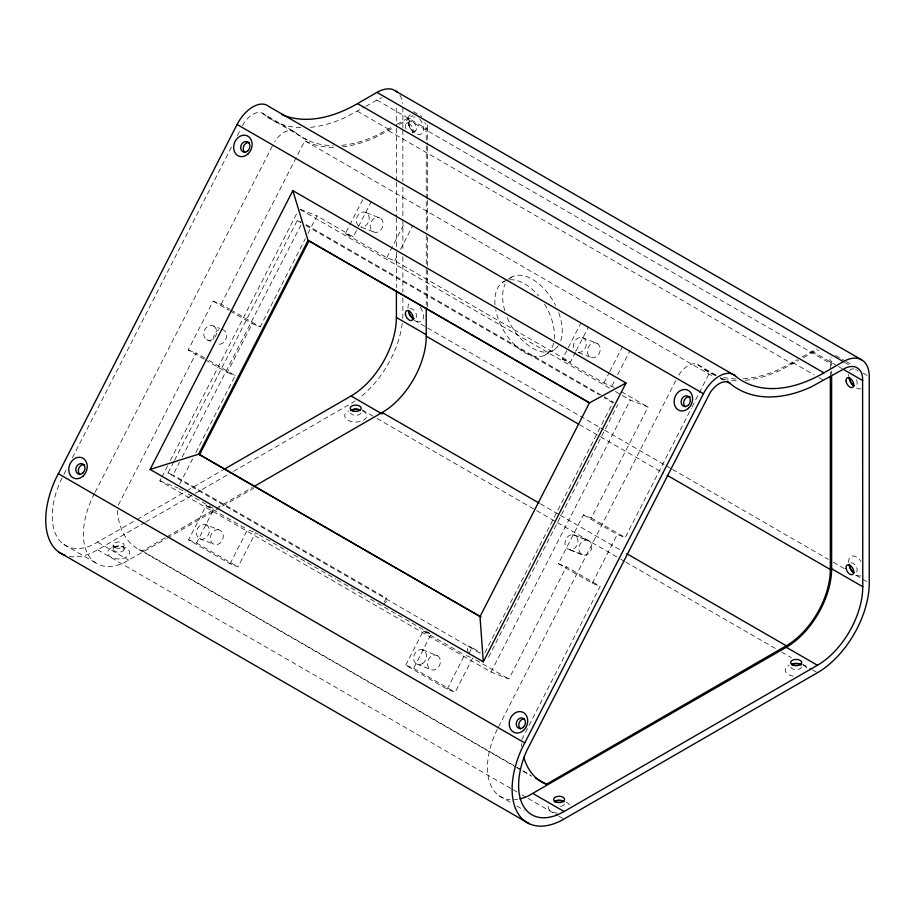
<?xml version="1.0" encoding="UTF-8"?>
<svg xmlns="http://www.w3.org/2000/svg" width="915" height="915" viewBox="0 0 915 915"><rect width="100%" height="100%" fill="white"/><g stroke="black" fill="none" stroke-linecap="round" stroke-linejoin="round"><path stroke-width="0.69" stroke-dasharray="4.58 3.43" d="M62.106 477.973L60.893 480.398A64.107 37.012 -60 0 0 92.827 544.791L136.049 520.132M94.462 493.54L92.049 498.389A64.107 37.012 -60 0 0 123.983 562.771L165.958 538.832M497.325 729.255L496.124 731.68A64.107 37.012 -60 0 0 510.124 799.687M63.959 474.29L67.207 467.942M72.399 457.797L232.147 145.737M237.351 135.58L240.599 129.244M95.114 492.27L273.047 144.684M204.079 359.126L188.216 349.965L213.195 301.172L221.133 304.272L229.676 309.213M118.321 505.114L196.153 353.076L204.697 358.005M221.133 304.272L304.844 140.761L710.406 374.91A174.056 100.49 -60 0 0 714.055 376.454M521.744 739.675L600.229 586.366L566.339 566.797L508.877 679.044L491.012 672.045L159.885 480.878L161.189 478.328M161.841 477.058L167.697 465.621M170.293 460.542L297.169 212.703M480.055 653.161L168.028 473.009L173.873 461.595M174.525 460.325L297.261 220.549L300.989 222.002M168.028 473.009L172.992 474.954L179.477 462.269M182.085 457.191L300.932 225.021M205.303 359.835L227.263 372.519L252.254 323.716L260.192 326.827L305.37 238.575M179.683 484.081L192.596 458.861M195.821 452.559L235.212 375.63L205.921 358.714M307.943 233.531L316.979 215.883L353.259 236.825L357.788 227.984M257.95 534.177L255.479 532.747L237.992 566.911L230.054 563.8L188.593 539.861L206.081 505.698L212.703 508.294M575.558 352.069L570.377 362.18L394.708 260.764L386.771 257.653L345.321 233.714L363.427 198.326M188.593 539.861L196.531 542.972L214.019 508.809L185.002 492.053M358.428 226.714L371.364 201.437M230.054 563.8L247.542 529.636L255.479 532.747M386.771 257.653L403.595 224.793M394.708 260.764L397.945 254.439M400.53 249.383L412.825 225.376M384.426 601.658L386.256 598.078L172.992 474.954M405.722 665.216L423.21 631.064L431.148 634.164L413.66 668.327L405.722 665.216L447.172 689.155L455.121 692.266L472.598 658.102L508.877 679.044M614.251 387.514L603.9 383.008L562.439 359.069L567.62 348.958M568.261 347.7L580.556 323.681M576.198 350.811L588.494 326.792M447.172 689.155L464.66 654.991L472.598 658.102M603.9 383.008L609.07 372.897M609.722 371.639L622.006 347.62M468.938 653.539L471.991 647.58L480.284 652.361M611.838 386.119L615.074 379.794M617.659 374.738L629.955 350.731M484.904 652.669L612.844 402.749L604.186 397.739M488.564 657.153L617.808 404.682M491.012 672.045L630.241 400.061L648.106 407.061L591.319 518.004L583.381 514.893L558.39 563.697L592.291 583.255L600.229 586.366M498.538 726.83L675.819 380.514M592.291 583.255L617.27 534.463L625.208 537.562L691.397 408.273M692.037 407.003L708.908 374.052M242.429 125.755L243.504 123.868A19.901 11.495 -60 0 1 262.365 113.163L295.099 132.183L298.187 134.802A172.214 99.426 -60 0 0 333.392 145.668M383.488 604.369L388.006 600.011L386.256 598.078M310.597 127.322A172.214 99.426 -60 0 0 344.806 117.669L364.628 106.986M365.84 106.289L379.496 98.614A27.461 15.852 -60 0 1 381.99 97.745M341.753 145.313A172.214 99.426 -60 0 0 375.951 135.66L392.146 127.071M396.996 124.268L410.652 116.594A27.461 15.852 -60 0 1 413.145 115.725M342.576 146.846A174.056 100.49 -60 0 0 375.813 137.227L394.537 127.185M399.386 124.383L410.48 118.184A25.631 14.8 -60 0 1 415.044 116.96M406.374 123.548L410.023 121.443M412.15 132.892L415.513 130.948M502.507 282.403L506.944 279.841M508.042 279.212L512.48 276.65M137.284 519.423L185.471 491.595M186.706 490.886L222.539 470.196M69.346 556.469A73.28 42.307 -60 0 0 97.573 549.835L144.559 522.705M145.794 521.985L194.014 494.146M195.25 493.437L232.353 472.014M233.588 471.305L351.051 403.481A73.28 42.307 -60 0 0 355.123 400.953M117.212 510.318A100.65 58.114 -60 0 0 142.317 550.99L165.809 537.425M167.045 536.716L215.277 508.866M216.512 508.157L252.368 487.455M167.193 538.123L253.695 488.187M544.585 355.294L554.57 349.53M743.22 378.81A172.214 99.426 -60 0 0 780.026 368.951L797.434 359.664M802.283 356.861L814.727 349.885A27.461 15.852 -60 0 1 817.209 349.015M745.325 380.274A174.056 100.49 -60 0 0 779.889 370.518L798.612 360.476M803.45 357.674L814.556 351.463A25.631 14.8 -60 0 1 819.119 350.239M113.643 546.976A10.991 6.348 0 0 1 129.61 552.957A10.991 6.348 0 0 1 112.648 557.944A10.991 6.348 0 0 1 113.643 546.976L116.136 546.209A5.501 3.168 0 0 1 124.131 549.206L124.131 544.985M121.135 546.209L123.628 546.976M572.721 534.692L588.837 540.799A7.697 6.256 -68.6 0 1 588.299 553.769A7.697 6.256 -68.6 0 1 578.875 548.325A7.697 6.256 -68.6 0 1 588.837 540.799L574.265 535.035A7.697 6.256 -68.6 0 0 564.99 543.784A7.697 6.256 -68.6 0 0 575.077 547.765A7.697 6.256 -68.6 0 0 574.265 535.035M590.289 357.125L576.77 351.886A7.697 6.256 -68.6 0 0 586.355 344.28A7.697 6.256 -68.6 0 0 577.514 338.321A7.697 6.256 -68.6 0 0 575.466 350.994M416.874 664.107L430.45 669.38M569.37 549.583L583.37 555.05L567.918 549.011M366.263 212.669L380.16 218.102A7.697 6.256 -68.6 0 1 379.622 231.072A7.697 6.256 -68.6 0 1 370.198 225.639A7.697 6.256 -68.6 0 1 380.16 218.102M373.171 231.769L359.275 226.325A7.697 6.256 -68.6 0 1 359.321 213.767A7.697 6.256 -68.6 0 1 369.191 217.518A7.697 6.256 -68.6 0 1 360.796 226.909M300.394 209.386L316.979 215.883M345.321 233.714L353.259 236.825M562.439 359.069L570.377 362.18M213.698 326.06A7.697 6.256 -68.6 0 1 213.172 339.03A7.697 6.256 -68.6 0 1 203.748 333.598A7.697 6.256 -68.6 0 1 213.698 326.06L219.909 328.496M206.71 339.728L212.909 342.153M188.216 349.965L196.153 353.076M227.263 372.519L235.212 375.63M558.39 563.697L566.339 566.797M159.885 480.878L177.75 487.867M206.424 524.913A7.697 6.256 -68.6 0 1 205.886 537.883A7.697 6.256 -68.6 0 1 196.462 532.45A7.697 6.256 -68.6 0 1 206.424 524.913L220.321 530.357A7.697 6.256 -68.6 0 1 219.783 543.327A7.697 6.256 -68.6 0 1 210.358 537.883A7.697 6.256 -68.6 0 1 220.321 530.357M199.424 538.58L213.321 544.025M471.991 647.58L467.027 645.635L468.137 653.436M582.283 337.543L597.289 343.457A7.697 6.256 -68.6 0 1 596.752 356.427A7.697 6.256 -68.6 0 1 587.327 350.994A7.697 6.256 -68.6 0 1 597.289 343.457M422.501 649.81L437.439 655.712A7.697 6.256 -68.6 0 1 436.901 668.682A7.697 6.256 -68.6 0 1 427.488 663.238A7.697 6.256 -68.6 0 1 437.439 655.712M413.454 111.664L421.849 116.502M835.509 355.329L845.094 360.865M846.284 361.551L852.277 365.016M844.511 362.317L849.452 365.176M863.062 373.034L869.25 376.603M376.751 99.987L427.545 129.312L427.545 144.947M811.971 351.257L837.614 366.057M838.334 366.48L843.127 369.248M407.861 119.488L830.328 363.404L830.328 370.506M357.365 111.184L388.509 129.164M792.584 362.454L814.156 374.91M818.948 377.678L823.74 380.446M388.475 130.685L792.55 363.976M678.724 375.139A19.901 11.495 -60 0 1 697.596 364.445L715.942 375.15M720.357 377.586L724.325 380M262.365 113.163L267.031 116.823L307.2 140.006M697.596 364.445L702.263 368.093L716.068 376.065M720.231 378.467L722.621 379.851M621.502 391.7L648.106 407.061M300.349 209.604L610.477 388.646M615.418 391.506L630.241 400.061M305.942 224.633L602.962 396.115M604.197 396.824L614.091 402.543M297.261 220.549L300.978 222.688M305.93 225.547L599.233 394.88M414.003 320.159L426.379 327.296M427.614 328.016L603.282 429.432M604.518 430.142L671.313 468.709M672.559 469.429L828.43 559.42M833.371 562.279L844.511 568.707M855.639 575.135L869.25 582.992M579.481 424.663L599.245 436.078M600.48 436.798L663.501 473.181M230.9 309.911L260.192 326.827M591.319 518.004L625.208 537.562M213.195 301.172L229.059 310.334M230.283 311.031L252.254 323.716M583.381 514.893L617.27 534.463M540.376 503.81L558.905 514.516M560.14 515.225L623.161 551.608M362.191 409.909L375.791 417.766M377.037 418.487L535.378 509.907M536.613 510.616L619.501 558.47M620.736 559.179L624.442 561.33M625.688 562.039L776.606 649.17M781.559 652.029L791.452 657.748M802.581 664.176L811.25 669.174M812.486 669.883L817.427 672.742M178.963 488.564L183.789 491.355M259.185 534.886L287.642 551.322M293.829 554.89L306.205 562.027M307.44 562.748L335.885 579.172M337.132 579.881L365.577 596.317M370.529 599.165L431.148 634.164M206.081 505.698L247.542 529.636M423.21 631.064L464.66 654.991M196.531 542.972L237.992 566.911M413.66 668.327L455.121 692.266M142.317 550.99L515.5 766.45M516.735 767.159L521.676 770.018M522.911 770.727L530.323 775.005M138.737 549.343L515.625 766.942M516.861 767.651L521.802 770.51M523.037 771.219L531.684 776.217M97.745 542.252L128.889 560.243M97.573 549.835L511.988 789.096M513.224 789.805L516.941 791.955M521.882 794.803L526.834 797.663M528.069 798.383L557.761 815.517M558.996 816.237L563.949 819.085M63.878 544.471L98.385 564.395M499.11 795.741L512.286 803.359M516.838 805.989L524.272 810.267M295.099 132.183L293.521 131.154A19.901 11.495 -60 0 0 274.649 141.859M411.43 129.85L413.328 131.634M408.342 122.987L408.925 125.527M830.328 363.404L830.157 360.476A25.631 14.8 -60 0 0 828.933 355.901M427.545 129.312L427.362 126.247A27.461 15.852 -60 0 0 426.87 123.651M396.218 108.256L396.401 126.968M831.621 365.451L831.438 359.538A27.461 15.852 -60 0 0 830.946 356.942M831.621 371.135L831.621 373.972M830.328 371.925L830.328 374.773M427.545 146.377L427.545 198.978M427.545 200.396L427.545 231.678M427.545 237.362L427.545 268.633M427.545 270.062L427.545 307.017M426.253 140.064L426.081 127.185A25.631 14.8 -60 0 0 424.857 122.621M426.253 145.748L426.253 233.863M426.253 235.292L426.253 267.981M426.253 269.399L426.253 304.935M402.875 107.341L402.875 128.695M402.875 130.113L402.875 181.353M402.875 187.049L402.875 218.365M402.875 219.783L402.875 251.099M402.875 256.795L402.875 292.377M402.875 298.073L402.875 313.731A73.28 42.307 -60 0 1 402.714 318.512M396.401 128.386L396.401 180.987M396.401 182.417L396.401 216.535M396.401 217.953L396.401 250.653M396.401 252.071L396.401 287.619M113.151 544.985L113.151 549.206M419.619 118.95A10.991 6.348 60 0 1 421.689 133.693A10.991 6.348 60 0 1 409.783 126.819A10.991 6.348 60 0 1 411.853 114.466M410.023 308.835A5.501 3.168 60 0 1 415.513 312.335A5.501 3.168 60 0 1 415.227 318.512M420.305 307.257A10.991 6.348 60 0 1 422.993 319.289A10.991 6.348 60 0 1 414.918 320.341M408.01 308.355A10.991 6.348 60 0 1 411.167 301.984M856.429 379.862A5.501 3.168 60 0 1 855.559 385.638M860.958 388.795A10.991 6.348 60 0 1 855.571 387.354M848.788 376.374A10.991 6.348 60 0 1 848.617 374.407M849.658 370.518A10.991 6.348 60 0 1 854.77 369.18M855.571 369.5A10.991 6.348 60 0 1 856.383 369.912M857.206 370.438A10.991 6.348 60 0 1 858.007 371.044M850.996 562.839A5.501 3.168 60 0 1 856.429 566.957A5.501 3.168 60 0 1 855.559 572.733M860.958 575.89A10.991 6.348 60 0 1 855.571 574.448M848.663 562.462A10.991 6.348 60 0 1 852.506 555.977A10.991 6.348 60 0 1 860.958 561.364M402.234 323.453A73.28 42.307 -60 0 1 359.16 398.071M399.947 95.217A36.646 21.159 -60 0 1 402.646 103.567M124.131 549.206A5.501 3.168 0 0 1 115.645 551.699A5.501 3.168 0 0 1 116.136 546.209M362.637 410.812A10.991 6.348 0 0 1 363.758 420.077A10.991 6.348 0 0 1 347.677 420.077A10.991 6.348 0 0 1 348.798 410.812M361.025 412.985A5.501 3.168 0 0 1 355.718 415.33A5.501 3.168 0 0 1 350.411 412.985M793.339 676.185A10.991 6.348 0 0 1 785.436 671.37A10.991 6.348 0 0 1 789.268 665.114M803.107 665.114A10.991 6.348 0 0 1 807.041 669.059M801.609 666.955A5.501 3.168 0 0 1 796.187 669.631A5.501 3.168 0 0 1 790.754 666.955M557.384 813.195A10.991 6.348 0 0 1 548.84 804.651M566.019 801.998A10.991 6.348 0 0 1 570.079 806.595M564.418 804.159A5.501 3.168 0 0 1 560.529 806.401M333.449 147.349A174.056 100.49 -60 0 1 306.331 141.619M736.243 380.629A174.056 100.49 -60 0 1 727.082 379.862M725.721 379.645A174.056 100.49 -60 0 1 720.414 378.49M553.564 343.228A42.136 24.328 60 0 1 524.65 352.618A42.136 24.328 60 0 1 495.736 309.842M495.015 304.706A42.136 24.328 60 0 1 504.714 281.134M509.747 279.818A42.136 24.328 60 0 1 538.638 295.911M544.585 304.157A42.136 24.328 60 0 1 554.284 338.916M558.23 345.824A42.136 24.328 60 0 1 507.013 317.036M504.794 310.665A42.136 24.328 60 0 1 505.206 284.016M510.284 277.92A42.136 24.328 60 0 1 555.577 305.438M558.733 312.758A42.136 24.328 60 0 1 560.758 340.723M521.55 746.217A100.65 58.114 -60 0 1 521.287 743.609M300.829 127.654A172.214 99.426 -60 0 1 267.031 116.823M406.111 129.049A5.501 3.168 60 0 1 406.66 123.388A5.501 3.168 60 0 1 411.853 126.384A5.501 3.168 60 0 1 412.402 132.675M736.049 378.936A172.214 99.426 -60 0 1 722.473 377.163M716.113 375.276A172.214 99.426 -60 0 1 702.263 368.093M517.661 799.344A64.107 37.012 -60 0 1 514.356 799.733M222.093 329.366A7.697 6.256 -68.6 0 1 226.291 338.047A7.697 6.256 -68.6 0 1 218.159 344.2M213.801 339.396A7.697 6.256 -68.6 0 1 218.754 329.732M408.822 125.012A5.501 3.168 60 0 0 415.227 131.12A5.501 3.168 60 0 0 413.832 122.702A5.501 3.168 60 0 0 408.822 125.012M115.645 547.811A5.501 3.168 0 0 0 124.131 545.317A5.501 3.168 0 0 0 116.136 542.321A5.501 3.168 0 0 0 115.645 547.811M422.616 663.524A7.697 6.256 -68.6 0 0 423.908 650.508A7.697 6.256 -68.6 0 0 413.626 657.29A7.697 6.256 -68.6 0 0 422.616 663.524"/><path stroke-width="1.37" d="M735.202 375.71A29.086 16.79 -60 0 0 703.463 393.725L522.019 748.287A73.28 42.307 -60 0 0 517.776 813.08A73.28 42.307 -60 0 0 563.949 819.085L817.427 672.742A73.28 42.307 -60 0 0 869.25 582.992L869.25 376.603A36.646 21.159 -60 0 0 843.344 361.642L823.912 372.863A163.042 94.131 -60 0 1 738.233 378.284L735.202 375.71L268.827 106.46A29.086 16.79 -60 0 0 256.028 105.328L253.02 106.781A29.086 16.79 -60 0 0 237.088 124.463L55.643 479.025A73.28 42.307 -60 0 0 64.954 555.325M150.106 469.429L292.834 190.617L626.032 382.985L483.303 661.808L150.106 469.429L198.624 454.183L199.619 454.572L480.993 617.03L198.624 454.183L308.046 240.439L292.834 190.617M199.619 454.572L309.041 240.828L589.18 402.566M626.032 382.985L589.42 402.897L480.009 616.641L483.303 661.808M281.671 114.524A163.042 94.131 -60 0 0 357.536 103.601L376.969 92.381A36.646 21.159 -60 0 1 392.741 89.464L861.656 359.835M223.775 469.487L351.051 396.001A64.119 37.023 -60 0 0 396.401 317.471L396.401 290.455M253.604 486.734L382.207 412.493A62.289 35.96 -60 0 0 426.253 336.205L426.253 307.772M535.264 777.864L546.392 784.281L786.282 645.784A62.289 35.96 -60 0 0 830.328 569.496L830.328 376.191M519.914 798.898A64.107 37.012 -60 0 0 528.058 796.061L786.282 647.282A64.119 37.023 -60 0 0 831.621 568.741L831.621 375.402M564.12 811.514L817.427 665.262A64.119 37.023 -60 0 0 862.776 586.732L862.593 377.518A27.461 15.852 -60 0 0 845.872 367.864L811.182 386.931A172.214 99.426 -60 0 1 733.407 386.073L728.74 382.424A19.901 11.495 -60 0 0 709.88 393.13L527.269 749.66A64.107 37.012 -60 0 0 559.202 814.053L564.12 811.514L532.965 793.522M309.041 240.828L308.046 240.439L589.42 402.897M376.969 92.381L843.344 361.642M843.607 369.523L862.776 380.594M357.536 103.601L823.912 372.863M726.727 381.383L730.319 383.454M237.088 124.463L703.463 393.725M396.401 317.471L426.344 334.764M831.621 568.741L862.776 586.732M426.253 336.205L578.246 423.954M667.218 475.32L830.328 569.496M382.207 412.493L539.141 503.101M626.878 553.747L786.282 645.784M351.051 396.001L382.207 413.992M786.282 647.282L817.427 665.262M58.32 473.684L524.695 742.946M59.063 552.26L529.27 823.74M414.209 318.683A5.501 3.168 60 0 1 410.183 315.755A5.501 3.168 60 0 1 408.822 310.551M413.328 319.026A10.991 6.348 60 0 1 408.639 311.432M854.084 385.547A5.501 3.168 60 0 1 849.475 377.563M853.981 386.038A10.991 6.348 60 0 1 848.994 377.403M854.084 572.641A5.501 3.168 60 0 1 849.577 564.269M853.226 572.367A10.991 6.348 60 0 1 848.994 564.498M395.28 90.574A36.646 21.159 -60 0 1 397.522 92.221M350.731 410.092A10.991 6.348 0 0 1 359.652 409.829M350.822 410.721A5.501 3.168 0 0 1 360.327 410.435M792.241 664.13A10.991 6.348 0 0 1 801.174 664.393M791.578 664.736A5.501 3.168 0 0 1 801.082 665.022M555.165 801.002A10.991 6.348 0 0 1 563.045 801.002M554.204 801.895A5.501 3.168 0 0 1 559.099 800.168A5.501 3.168 0 0 1 564.006 801.895M546.392 784.281A100.65 58.114 -60 0 1 523.757 757.174M244.957 152.485A5.501 4.472 -68.6 0 1 243.836 145.874A5.501 4.472 -68.6 0 1 249.486 142.626M80.074 474.565A5.501 4.472 -68.6 0 1 78.953 467.965A5.501 4.472 -68.6 0 1 84.603 464.706M685.427 406.786A5.501 4.472 -68.6 0 1 684.431 399.924A5.501 4.472 -68.6 0 1 690.39 397.076M520.543 728.866A5.501 4.472 -68.6 0 1 519.308 722.53A5.501 4.472 -68.6 0 1 524.604 718.915M82.922 472.975A5.501 4.472 -68.6 0 0 82.464 463.848A5.501 4.472 -68.6 0 0 75.773 469.99A5.501 4.472 -68.6 0 0 82.922 472.975M83.071 476.075A10.991 8.944 -68.6 0 0 82.156 457.832A10.991 8.944 -68.6 0 0 68.774 470.116A10.991 8.944 -68.6 0 0 83.071 476.075M247.805 150.883A5.501 4.472 -68.6 0 0 247.347 141.768A5.501 4.472 -68.6 0 0 240.656 147.898A5.501 4.472 -68.6 0 0 247.805 150.883M247.954 153.983A10.991 8.944 -68.6 0 0 247.039 135.74A10.991 8.944 -68.6 0 0 233.657 148.024A10.991 8.944 -68.6 0 0 247.954 153.983M523.391 727.276A5.501 4.472 -68.6 0 0 522.934 718.149A5.501 4.472 -68.6 0 0 516.243 724.291A5.501 4.472 -68.6 0 0 523.391 727.276M523.54 730.376A10.991 8.944 -68.6 0 0 522.625 712.133A10.991 8.944 -68.6 0 0 509.243 724.417A10.991 8.944 -68.6 0 0 523.54 730.376M688.263 405.185A5.501 4.472 -68.6 0 0 687.806 396.069A5.501 4.472 -68.6 0 0 681.115 402.2A5.501 4.472 -68.6 0 0 688.263 405.185M688.423 408.284A10.991 8.944 -68.6 0 0 687.508 390.042A10.991 8.944 -68.6 0 0 674.126 402.325A10.991 8.944 -68.6 0 0 688.423 408.284M405.459 314.36A5.501 3.168 60 0 0 411.853 320.456A5.501 3.168 60 0 0 410.458 312.049A5.501 3.168 60 0 0 405.459 314.36M352.721 410.926A5.501 3.168 0 0 0 361.208 408.433A5.501 3.168 0 0 0 353.224 405.437A5.501 3.168 0 0 0 352.721 410.926M793.191 665.228A5.501 3.168 0 0 0 801.677 662.735A5.501 3.168 0 0 0 793.694 659.738A5.501 3.168 0 0 0 793.191 665.228M846.112 381.372A5.501 3.168 60 0 0 852.517 387.468A5.501 3.168 60 0 0 851.11 379.062A5.501 3.168 60 0 0 846.112 381.372M846.112 568.467A5.501 3.168 60 0 0 852.517 574.563A5.501 3.168 60 0 0 851.11 566.156A5.501 3.168 60 0 0 846.112 568.467M556.114 802.112A5.501 3.168 0 0 0 564.589 799.619A5.501 3.168 0 0 0 556.606 796.622A5.501 3.168 0 0 0 556.114 802.112"/></g></svg>
